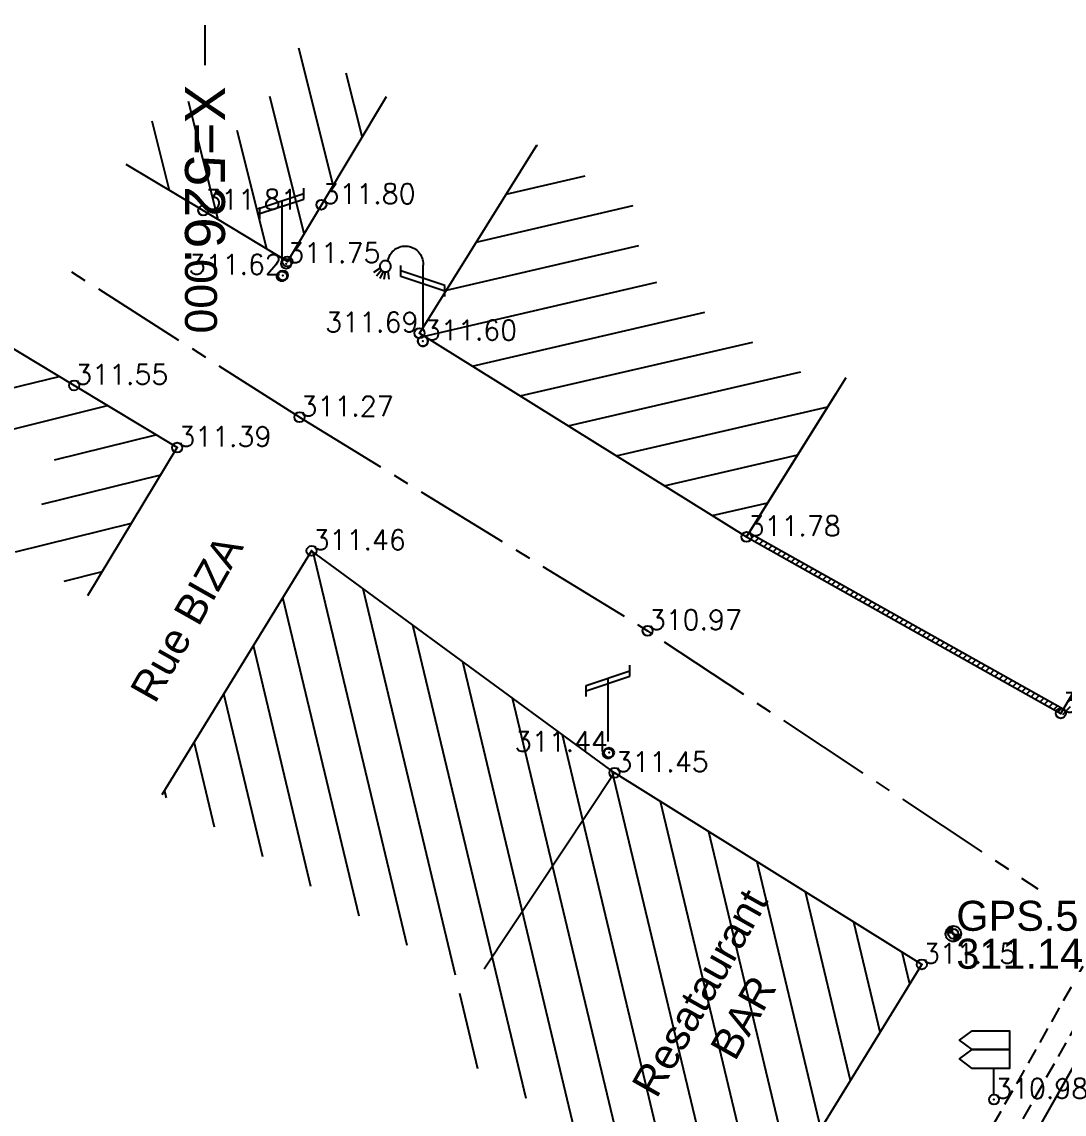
# Model space of a CAD drawing. Header units: millimetres. Extents: x 524954 to 526204, y 9523489 to 9524010.
# Drawn here: x 525990.8 to 526043, y 9523941.9 to 9523996.5 of the extents above; entities that cross this region are included whole.
import ezdxf
from ezdxf.enums import TextEntityAlignment as Align

# ---------------------------------------------------------------- set-up
doc = ezdxf.new("R2010")
doc.units = ezdxf.units.MM
doc.header["$PDMODE"] = 32
doc.header["$PDSIZE"] = 0.5
doc.linetypes.add('AXES2', pattern=[28.575, 19.05, -3.175, 3.175, -3.175])
doc.linetypes.add('CACHE2', pattern=[4.7625, 3.175, -1.5875])
for name, color, linetype in [('Annotation', 7, 'Continuous'), ('Axe_Piste', 3, 'AXES2'), ('Bati', 6, 'Continuous'), ('Bati_H', 1, 'Continuous'), ('Bord_Route_Existante', 6, 'Continuous'), ('Caniveau', 5, 'CACHE2'), ('Carroyage', 7, 'Continuous'), ('Cloture', 7, 'Continuous'), ('Murs', 1, 'Continuous'), ('Réseau_Electrique', 1, 'CACHE2'), ('Signalisation', 7, 'Continuous'), ('TopoAlt', 3, 'Continuous'), ('TopoAlt polygo', 7, 'Continuous'), ('TOPOJIS', 7, 'Continuous'), ('TOPOJIS polygo', 1, 'Continuous'), ('TopoMat polygo', 1, 'Continuous'), ('Toponomie', 7, 'CACHE2')]:
    doc.layers.add(name, color=color, linetype=linetype)
doc.layers.add('Bord_Route_Existante_POLY3D', color=6, linetype='Continuous', plot=False)
doc.styles.add('Arial 1.0', font='arial.ttf', dxfattribs={"width": 0.99, "height": 1})
doc.styles.add('Simplex 1.0', font='Simplex.shx', dxfattribs={"width": 0.99, "height": 1})
doc.styles.get("Standard").update_dxf_attribs({"font": 'arial.ttf'})
pattern_1 = [(45, (0, 0), (-0.1767766952966, 0.1767766952966), [])]

# ---------------------------------------------------------------- blocks, each defined once
blk = doc.blocks.new('TCPOINT M')
at = {"color": 0}
blk.add_point((0, 0), dxfattribs=at)
at = {"layer": 'TopoAlt', "style": 'Simplex 1.0', "width": 0.99}
blk.add_attdef('ALT', (0.15, 0.15), '', height=1, dxfattribs=at)
blk = doc.blocks.new('e004')
at = {"color": 0}
blk.add_line((0, 3.777478), (0, 0.25), dxfattribs=at)
for points in [[(-1.096503, 3.137365), (-1.096503, 3.412949), (1.096503, 4.142007), (1.096503, 4.417591)], [(-1.096503, 2.861781), (-1.096503, 3.137365), (1.096503, 3.866423), (1.096503, 4.142007)]]:
    blk.add_lwpolyline(points, dxfattribs=at)
blk.add_circle((0, 0), 0.25, dxfattribs=at)
blk = doc.blocks.new('l014')
at = {"color": 0}
blk.add_line((0, 3.777478), (0, 0.25), dxfattribs=at)
for points in [[(-1.096503, 2.511196), (-1.096503, 2.78678), (1.096503, 3.515838), (1.096503, 3.791422)], [(-1.096503, 2.235612), (-1.096503, 2.511196), (1.096503, 3.240254), (1.096503, 3.515838)], [(1.751571, 3.499221), (1.711147, 3.102434)], [(1.881771, 3.470574), (1.952051, 3.086485)], [(1.982361, 3.491933), (2.1506, 3.141531)], [(2.076053, 3.555828), (2.327604, 3.258737)], [(2.13811, 3.655671), (2.462092, 3.43139)]]:
    blk.add_lwpolyline(points, dxfattribs=at)
for centre, radius in [((1.875, 3.75), 0.279508), ((0, 0), 0.25)]:
    blk.add_circle(centre, radius, dxfattribs=at)
blk.add_arc((0.875, 3.875), 0.883883, 8.130102, 188.130102, dxfattribs=at)
blk = doc.blocks.new('r042')
blk.add_lwpolyline([(0, 0.5), (0, 3.125), (-2.1875, 3.125), (-3.4375, 4.0625), (-2.1875, 5), (-3.4375, 5.9375), (-2.1875, 6.875), (1.5625, 6.875), (1.5625, 5), (-2.1875, 5), (1.5625, 5), (1.5625, 3.125), (0, 3.125)])
at = {"color": 0}
blk.add_circle((0, 0), 0.5, dxfattribs=at)
blk = doc.blocks.new('TCPOINT polygo')
at = {"color": 0, "const_width": 0.075}
blk.add_lwpolyline([(0, 0.0375, 1), (0, -0.0375, 1)], format="xyb", close=True, dxfattribs=at)
at = {"color": 0}
blk.add_point((0, 0), dxfattribs=at)
at = {"layer": 'TopoAlt polygo', "style": 'Arial 1.0', "width": 0.99}
blk.add_attdef('ALT', (0.15, 0.15), '', height=2, dxfattribs=at)
at = {"layer": 'TopoMat polygo', "style": 'Arial 1.0', "width": 0.99}
blk.add_attdef('MAT', text='', height=2, dxfattribs=at).set_placement((0.15, -2.5), align=Align.TOP_LEFT)
blk = doc.blocks.new('t014')
at = {"color": 0, "const_width": 1.249375}
for points in [[(0, 0.625313, 0.414214), (-0.625313, 0, 1)], [(0, -0.625312, 0.414214), (0.625313, 0, 0.414214)]]:
    blk.add_lwpolyline(points, format="xyb", dxfattribs=at)
at = {"color": 0}
blk.add_circle((0, 0), 1.25, dxfattribs=at)

msp = doc.modelspace()

# ---------------------------------------------------------------- hatches: boundary and pattern name
at = {"layer": 'Bati_H'}
h = msp.add_hatch(dxfattribs=at)
h.set_pattern_fill('_U', color=256, scale=2, angle=-75.8694, style=0, pattern_type=0)
h.set_pattern_definition([(284.130638844, (0, 0), (1.9394832076, 0.48826722948), [])])
h.paths.add_polyline_path([(526005.823, 9523987.352), (526004.126, 9523984.514), (525999.915, 9523987.057), (525996.061, 9523989.36), (525998.267, 9523993.05), (526002.057, 9523990.785), (526004.764, 9523995.313), (526009.056, 9523992.747), (526005.829, 9523987.348)])
h = msp.add_hatch(dxfattribs=at)
h.set_pattern_fill('_U', color=256, scale=2, angle=13.0654, style=0, pattern_type=0)
h.set_pattern_definition([(13.065369516, (0, 0), (-0.4521251589, 1.94822556207), [])])
h.paths.add_polyline_path([(526010.731, 9523980.926), (526027.089, 9523970.73), (526031.555, 9523977.895), (526021.125, 9523984.396), (526022.512, 9523986.621), (526016.626, 9523990.29), (526016.584, 9523990.316)])
h = msp.add_hatch(dxfattribs=at)
h.set_pattern_fill('_U', color=256, scale=2, angle=193.9083, style=0, pattern_type=0)
h.set_pattern_definition([(193.90832992, (0, 0), (0.48073833417, -1.94136309176), [])])
h.paths.add_polyline_path([(525998.608, 9523975.199), (525993.452, 9523978.309), (525989.84, 9523980.487), (525987.932, 9523977.323), (525992.985, 9523974.276), (525990.431, 9523970.041), (525994.141, 9523967.804), (525994.146, 9523967.801)])
h = msp.add_hatch(dxfattribs=at)
h.set_pattern_fill('_U', color=256, scale=2, angle=103.4351, style=0, pattern_type=0)
h.set_pattern_definition([(103.435100549, (0, 0), (-1.9452674445, -0.46468760413), [])])
h.paths.add_polyline_path([(526027.474, 9523935.7), (526035.858, 9523949.347), (526020.482, 9523958.929), (526005.332, 9523970.032), (525997.836, 9523957.831), (526013.092, 9523948.459), (526011.307, 9523945.554), (526018.237, 9523941.296), (526027.424, 9523935.15), (526027.683, 9523935.571)])
at = {"layer": 'Murs'}
h = msp.add_hatch(dxfattribs=at)
h.set_pattern_fill('_U', color=256, scale=0.25, angle=45, style=0, pattern_type=0)
h.set_pattern_definition(pattern_1)
h.paths.add_polyline_path([(526042.811, 9523961.906), (526050.54, 9523974.983), (526050.755, 9523974.856), (526043.026, 9523961.778)])
h = msp.add_hatch(dxfattribs=at)
h.set_pattern_fill('_U', color=256, scale=0.25, angle=45, style=0, pattern_type=0)
h.set_pattern_definition(pattern_1)
h.paths.add_polyline_path([(526027.089, 9523970.73), (526042.811, 9523961.906), (526042.933, 9523962.124), (526027.211, 9523970.948)])

# ---------------------------------------------------------------- linework, layer by layer
at = {"layer": 'Axe_Piste', "ltscale": 0.25, "flags": 128}
msp.add_lwpolyline([(526004.724, 9523976.721), (525992.743, 9523984.358)], dxfattribs=at)
at = {"layer": 'Axe_Piste', "ltscale": 0.25, "elevation": 311.27, "flags": 128}
msp.add_lwpolyline([(526004.724, 9523976.721), (526022.144, 9523966.035), (526041.67, 9523953.126)], dxfattribs=at)
at = {"layer": 'Bati'}
for p, q in [((526009.056, 9523992.747), (526005.829, 9523987.348)), ((526016.584, 9523990.316), (526010.731, 9523980.926)), ((526016.626, 9523990.29), (526016.584, 9523990.316)), ((525999.915, 9523987.057), (525996.061, 9523989.36)), ((526005.823, 9523987.352), (526004.126, 9523984.514)), ((526005.829, 9523987.348), (526005.823, 9523987.352)), ((526004.126, 9523984.514), (525999.915, 9523987.057)), ((526010.731, 9523980.926), (526027.089, 9523970.73)), ((525993.452, 9523978.309), (525989.84, 9523980.487)), ((526032.052, 9523978.692), (526031.555, 9523977.895)), ((525998.608, 9523975.199), (525993.452, 9523978.309)), ((526027.089, 9523970.73), (526031.555, 9523977.895)), ((526031.555, 9523977.895), (526027.089, 9523970.73)), ((525994.146, 9523967.801), (525998.608, 9523975.199)), ((526005.332, 9523970.032), (525997.836, 9523957.831)), ((526020.482, 9523958.929), (526005.332, 9523970.032)), ((525994.141, 9523967.804), (525994.146, 9523967.801)), ((526035.858, 9523949.347), (526020.482, 9523958.929)), ((526027.474, 9523935.7), (526035.858, 9523949.347))]:
    msp.add_line(p, q, dxfattribs=at)
at = {"layer": 'Bati', "elevation": 311.45, "flags": 128}
msp.add_lwpolyline([(526020.482, 9523958.929), (526013.961, 9523949.109)], dxfattribs=at)
at = {"layer": 'Bord_Route_Existante', "flags": 128}
msp.add_lwpolyline([(525977.621, 9523834.354), (525979.224, 9523836.114), (525987.097, 9523845.854), (525988.674, 9523848.001), (525990.485, 9523850.842), (525993.25, 9523855.431), (525997.166, 9523862.351), (525998.821, 9523865.297), (526004.258, 9523874.895), (526013.154, 9523890.734), (526018.581, 9523900.329), (526023.628, 9523909.305), (526030.013, 9523920.501), (526032.054, 9523924.033), (526034.618, 9523928.608), (526044.187, 9523945.542), (526045.512, 9523948.368), (526072.817, 9523996.498), (526072.817, 9523996.498), (526072.817, 9523996.498)], dxfattribs=at)
at = {"layer": 'Bord_Route_Existante_POLY3D'}
msp.add_polyline3d([(526072.817, 9523996.498, 311.96), (526045.512, 9523948.368, 310.79), (526044.187, 9523945.542, 310.76), (526036.198, 9523931.468, 310.43), (526034.618, 9523928.608, 310.27), (526032.063, 9523924.09, 310.11), (526032.054, 9523924.033, 310.12), (526030.013, 9523920.501, 310.01), (526024.075, 9523910.007, 309.53), (526023.628, 9523909.305, 309.47), (526018.581, 9523900.329, 308.97), (526013.154, 9523890.734, 308.37), (526004.258, 9523874.895, 307.32)], dxfattribs=at)
at = {"layer": 'Caniveau', "ltscale": 0.25, "elevation": 311.16, "flags": 128}
msp.add_lwpolyline([(526043.908, 9523949.244), (526032.835, 9523929.645), (526033.82, 9523929.058), (526044.907, 9523948.654)], dxfattribs=at)
at = {"layer": 'Carroyage'}
msp.add_line((526000, 9523996.325), (526000, 9523994.325), dxfattribs=at)
at = {"layer": 'Cloture'}
for p, q in [((526042.811, 9523961.906), (526050.54, 9523974.983)), ((526027.211, 9523970.948), (526042.933, 9523962.124)), ((526027.089, 9523970.73), (526042.811, 9523961.906))]:
    msp.add_line(p, q, dxfattribs=at)
at = {"layer": 'Cloture', "elevation": 308.28, "flags": 128}
msp.add_lwpolyline([(525997.38, 9523884.843), (526005.284, 9523898.067), (526013.257, 9523911.081), (526027.474, 9523935.7), (526035.858, 9523949.347)], dxfattribs=at)

# ---------------------------------------------------------------- block references
at = {"layer": 'Réseau_Electrique'}
for p in [(526003.845, 9523983.768, 0.64), (526020.159, 9523959.893, 0.46)]:
    msp.add_blockref('e004', p, dxfattribs=at)
at = {"layer": 'Réseau_Electrique', "xscale": -1}
msp.add_blockref('l014', (526010.9, 9523980.522, 311.6), dxfattribs=at)
at = {"layer": 'Signalisation', "xscale": 0.5, "yscale": 0.5, "zscale": 0.5}
msp.add_blockref('r042', (526039.47, 9523942.584, 310.98), dxfattribs=at)
at = {"layer": 'TOPOJIS'}
ref = msp.add_blockref('TCPOINT M', (525999.915, 9523987.057, 311.81), dxfattribs=at)
ref.add_attrib('ALT', '311.81', (525999.965, 9523987.107, 311.81), dxfattribs={"layer": 'TopoAlt', "height": 1, "style": 'Simplex 1.0', "width": 0.99})
ref = msp.add_blockref('TCPOINT M', (526005.823, 9523987.352, 311.8), dxfattribs=at)
ref.add_attrib('ALT', '311.80', (526005.873, 9523987.402, 311.8), dxfattribs={"layer": 'TopoAlt', "height": 1, "style": 'Simplex 1.0', "width": 0.99})
ref = msp.add_blockref('TCPOINT M', (526004.06, 9523984.4, 311.75), dxfattribs=at)
ref.add_attrib('ALT', '311.75', (526004.11, 9523984.45, 311.75), dxfattribs={"layer": 'TopoAlt', "height": 1, "style": 'Simplex 1.0', "width": 0.99})
ref = msp.add_blockref('TCPOINT M', (526003.898, 9523983.815, 311.62), dxfattribs=at)
ref.add_attrib('ALT', '311.62', dxfattribs={"layer": 'TopoAlt', "height": 1, "style": 'Simplex 1.0', "width": 0.99}).set_placement((526003.848, 9523983.865, 311.62), align=Align.RIGHT)
msp.add_blockref('TCPOINT M', (526004.126, 9523984.514, 311.74), dxfattribs=at)
ref = msp.add_blockref('TCPOINT M', (526010.731, 9523980.926, 311.69), dxfattribs=at)
ref.add_attrib('ALT', '311.69', dxfattribs={"layer": 'TopoAlt', "height": 1, "style": 'Simplex 1.0', "width": 0.99}).set_placement((526010.681, 9523980.976, 311.69), align=Align.RIGHT)
ref = msp.add_blockref('TCPOINT M', (526010.9, 9523980.522, 311.6), dxfattribs=at)
ref.add_attrib('ALT', '311.60', (526010.95, 9523980.572, 311.6), dxfattribs={"layer": 'TopoAlt', "height": 1, "style": 'Simplex 1.0', "width": 0.99})
ref = msp.add_blockref('TCPOINT M', (525993.452, 9523978.309, 311.55), dxfattribs=at)
ref.add_attrib('ALT', '311.55', (525993.502, 9523978.359, 311.55), dxfattribs={"layer": 'TopoAlt', "height": 1, "style": 'Simplex 1.0', "width": 0.99})
ref = msp.add_blockref('TCPOINT M', (526004.724, 9523976.721, 311.27), dxfattribs=at)
ref.add_attrib('ALT', '311.27', (526004.774, 9523976.771, 311.27), dxfattribs={"layer": 'TopoAlt', "height": 1, "style": 'Simplex 1.0', "width": 0.99})
ref = msp.add_blockref('TCPOINT M', (525998.608, 9523975.199, 311.39), dxfattribs=at)
ref.add_attrib('ALT', '311.39', (525998.658, 9523975.249, 311.39), dxfattribs={"layer": 'TopoAlt', "height": 1, "style": 'Simplex 1.0', "width": 0.99})
ref = msp.add_blockref('TCPOINT M', (526027.089, 9523970.73, 311.78), dxfattribs=at)
ref.add_attrib('ALT', '311.78', (526027.139, 9523970.78, 311.78), dxfattribs={"layer": 'TopoAlt', "height": 1, "style": 'Simplex 1.0', "width": 0.99})
ref = msp.add_blockref('TCPOINT M', (526005.332, 9523970.032, 311.46), dxfattribs=at)
ref.add_attrib('ALT', '311.46', (526005.382, 9523970.082, 311.46), dxfattribs={"layer": 'TopoAlt', "height": 1, "style": 'Simplex 1.0', "width": 0.99})
ref = msp.add_blockref('TCPOINT M', (526022.144, 9523966.035, 310.97), dxfattribs=at)
ref.add_attrib('ALT', '310.97', (526022.194, 9523966.085, 310.97), dxfattribs={"layer": 'TopoAlt', "height": 1, "style": 'Simplex 1.0', "width": 0.99})
ref = msp.add_blockref('TCPOINT M', (526042.811, 9523961.906, 311.36), dxfattribs=at)
ref.add_attrib('ALT', '311.36', (526042.861, 9523961.956, 311.36), dxfattribs={"layer": 'TopoAlt', "height": 1, "style": 'Simplex 1.0', "width": 0.99})
ref = msp.add_blockref('TCPOINT M', (526020.212, 9523959.94, 311.44), dxfattribs=at)
ref.add_attrib('ALT', '311.44', dxfattribs={"layer": 'TopoAlt', "height": 1, "style": 'Simplex 1.0', "width": 0.99}).set_placement((526020.162, 9523959.99, 311.44), align=Align.RIGHT)
ref = msp.add_blockref('TCPOINT M', (526020.482, 9523958.929, 311.45), dxfattribs=at)
ref.add_attrib('ALT', '311.45', (526020.532, 9523958.979, 311.45), dxfattribs={"layer": 'TopoAlt', "height": 1, "style": 'Simplex 1.0', "width": 0.99})
ref = msp.add_blockref('TCPOINT M', (526035.858, 9523949.347, 311.15), dxfattribs=at)
ref.add_attrib('ALT', '311.15', (526035.908, 9523949.397, 311.15), dxfattribs={"layer": 'TopoAlt', "height": 1, "style": 'Simplex 1.0', "width": 0.99})
ref = msp.add_blockref('TCPOINT M', (526039.47, 9523942.584, 310.98), dxfattribs=at)
ref.add_attrib('ALT', '310.98', (526039.52, 9523942.634, 310.98), dxfattribs={"layer": 'TopoAlt', "height": 1, "style": 'Simplex 1.0', "width": 0.99})
at = {"layer": 'TOPOJIS polygo'}
ref = msp.add_blockref('TCPOINT polygo', (526037.435, 9523950.878, 311.14), dxfattribs=at)
ref.add_attrib('MAT', 'GPS.5', (526037.585, 9523951.028, 311.14), dxfattribs={"layer": 'TopoMat polygo', "height": 1.5, "style": 'Arial 1.0', "width": 0.99})
ref.add_attrib('ALT', '311.14', dxfattribs={"layer": 'TopoAlt polygo', "height": 1.5, "style": 'Arial 1.0', "width": 0.99}).set_placement((526037.585, 9523950.628, 311.14), align=Align.TOP_LEFT)
at = {"layer": 'TOPOJIS polygo', "xscale": 0.3125, "yscale": 0.3125, "zscale": 0.3125}
msp.add_blockref('t014', (526037.435, 9523950.878, 388.924), dxfattribs=at)

# ---------------------------------------------------------------- texts
at = {"layer": 'Annotation'}
for s, height, p in [('X=526.', 2, (525999, 9523993.325)), ('000', 1.6, (525999, 9523984.635))]:
    msp.add_text(s, height=height, rotation=270, dxfattribs=at).set_placement(p)
at = {"layer": 'Toponomie', "char_height": 1.5, "width": 38.52036, "attachment_point": 1, "rotation": 60.5279}
for s, insert in [('Rue BIZA', (525996.192, 9523963.078)), ('\\pxqc;Resataurant \\PBAR', (526014.616, 9523931.529))]:
    msp.add_mtext(s, dxfattribs=dict(at, insert=insert))

doc.saveas('drawing.dxf')
